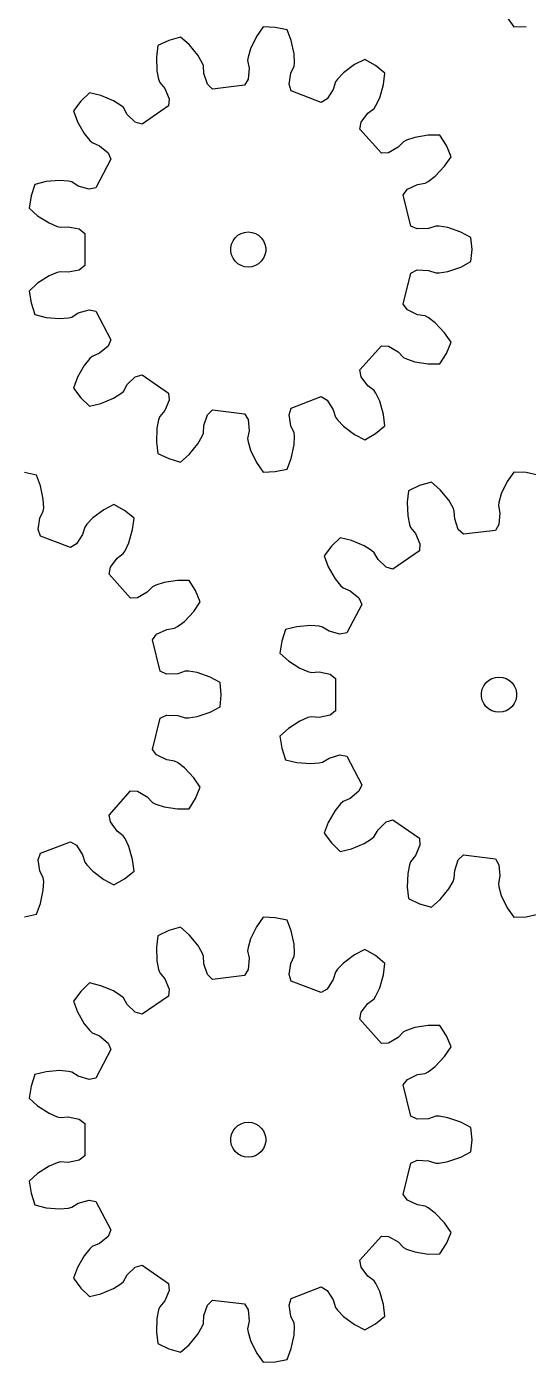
# Model space of a CAD drawing. Extents: x 0 to 209, y 0 to 228.
# Drawn here: x 85.4 to 128.2, y 0 to 114 of the extents above; entities that cross this region are included whole.
import ezdxf

# ---------------------------------------------------------------- set-up
doc = ezdxf.new("R2010")
doc.units = 0

msp = doc.modelspace()

# ---------------------------------------------------------------- linework, layer by layer
for p, q in [((126.43, 114.82), (127, 114.01)), ((127, 114.01), (128.04, 114.05)), ((98.56, 113.15), (97.56, 112.86)), ((99.3, 112.5), (98.56, 113.15)), ((105.03, 113.2), (104.52, 112.15)), ((105.59, 114.01), (105.03, 113.2)), ((106.63, 113.97), (105.59, 114.01)), ((107.65, 113.76), (106.63, 113.97)), ((108, 112.84), (107.65, 113.76)), ((96.62, 112.42), (96.49, 111.44)), ((97.56, 112.86), (96.62, 112.42)), ((100.04, 111.6), (99.3, 112.5)), ((104.52, 112.15), (104.31, 111.43)), ((108.24, 111.7), (108, 112.84)), ((96.49, 111.44), (96.54, 110.27)), ((100.41, 110.95), (100.04, 111.6)), ((100.52, 110.68), (100.41, 110.95)), ((100.55, 110.02), (100.52, 110.68)), ((104.31, 111.43), (104.28, 111.14)), ((104.28, 111.14), (104.41, 110.49)), ((107.96, 110.06), (108.24, 110.66)), ((108.27, 110.95), (108.24, 111.7)), ((108.24, 110.66), (108.27, 110.95)), ((113.4, 110.79), (112.47, 110.09)), ((114.28, 111.24), (113.4, 110.79)), ((115.18, 110.72), (114.28, 111.24)), ((115.98, 110.07), (115.18, 110.72)), ((96.54, 110.27), (96.68, 109.54)), ((96.68, 109.54), (96.78, 109.27)), ((100.85, 109.11), (100.55, 110.02)), ((104.33, 109.54), (104.01, 109.03)), ((104.41, 110.49), (104.33, 109.54)), ((107.81, 109.11), (107.96, 110.06)), ((111.95, 109.55), (111.78, 109.32)), ((112.47, 110.09), (111.95, 109.55)), ((115.87, 109.09), (115.98, 110.07)), ((90.78, 108.39), (90.03, 107.67)), ((91.74, 108.16), (90.78, 108.39)), ((96.78, 109.27), (97.2, 108.75)), ((97.2, 108.75), (97.58, 107.87)), ((101.28, 108.69), (100.85, 109.11)), ((104.01, 109.03), (101.28, 108.69)), ((107.99, 108.54), (107.81, 109.11)), ((110.56, 107.57), (107.99, 108.54)), ((111.59, 108.68), (111.08, 107.87)), ((111.78, 109.32), (111.59, 108.68)), ((115.55, 107.97), (115.87, 109.09)), ((90.03, 107.67), (89.41, 106.84)), ((92.82, 107.71), (91.74, 108.16)), ((93.45, 107.31), (92.82, 107.71)), ((93.67, 107.12), (93.45, 107.31)), ((97.53, 107.27), (95.27, 105.71)), ((97.58, 107.87), (97.53, 107.27)), ((111.08, 107.87), (110.56, 107.57)), ((115.07, 107.05), (115.23, 107.29)), ((115.23, 107.29), (115.55, 107.97)), ((89.41, 106.84), (89.75, 105.92)), ((94, 106.54), (93.67, 107.12)), ((94.69, 105.88), (94, 106.54)), ((113.96, 105.88), (114.54, 106.65)), ((114.54, 106.65), (115.07, 107.05)), ((89.75, 105.92), (90.33, 104.9)), ((95.27, 105.71), (94.69, 105.88)), ((113.86, 105.29), (113.96, 105.88)), ((115.69, 103.23), (113.86, 105.29)), ((90.33, 104.9), (90.81, 104.32)), ((90.81, 104.32), (91.02, 104.13)), ((91.02, 104.13), (91.63, 103.87)), ((91.63, 103.87), (92.37, 103.26)), ((117.58, 104.21), (117.12, 103.74)), ((117.83, 104.35), (117.58, 104.21)), ((118.55, 104.58), (117.83, 104.35)), ((119.7, 104.77), (118.55, 104.58)), ((120.68, 104.76), (119.7, 104.77)), ((121.24, 103.88), (120.68, 104.76)), ((121.65, 102.92), (121.24, 103.88)), ((92.61, 102.71), (91.33, 100.27)), ((92.37, 103.26), (92.61, 102.71)), ((116.29, 103.26), (115.69, 103.23)), ((117.12, 103.74), (116.29, 103.26)), ((121.09, 102.11), (121.65, 102.92)), ((120.29, 101.27), (121.09, 102.11)), ((86.12, 100.56), (85.79, 99.58)), ((87.07, 100.8), (86.12, 100.56)), ((88.23, 100.9), (87.07, 100.8)), ((88.98, 100.84), (88.23, 100.9)), ((89.26, 100.78), (88.98, 100.84)), ((89.82, 100.42), (89.26, 100.78)), ((90.74, 100.16), (89.82, 100.42)), ((117.91, 100.16), (118.78, 100.57)), ((118.78, 100.57), (119.43, 100.68)), ((119.43, 100.68), (119.69, 100.81)), ((119.69, 100.81), (120.29, 101.27)), ((85.79, 99.58), (85.62, 98.55)), ((91.33, 100.27), (90.74, 100.16)), ((117.55, 99.68), (117.91, 100.16)), ((118.21, 97.01), (117.55, 99.68)), ((85.62, 98.55), (86.35, 97.89)), ((86.35, 97.89), (87.34, 97.27)), ((87.34, 97.27), (88.03, 96.97)), ((88.03, 96.97), (88.31, 96.9)), ((88.31, 96.9), (88.97, 96.95)), ((88.97, 96.95), (89.91, 96.76)), ((118.75, 96.76), (118.21, 97.01)), ((120.34, 97), (119.71, 96.79)), ((120.63, 97), (120.34, 97)), ((121.37, 96.88), (120.63, 97)), ((89.91, 96.76), (90.37, 96.38)), ((90.37, 96.38), (90.37, 93.63)), ((103.03, 95.76), (103.21, 96.01)), ((103.21, 96.01), (103.45, 96.22)), ((103.45, 96.22), (103.72, 96.38)), ((103.72, 96.38), (104.02, 96.47)), ((104.02, 96.47), (104.33, 96.51)), ((104.33, 96.51), (104.64, 96.47)), ((104.64, 96.47), (104.94, 96.38)), ((104.94, 96.38), (105.21, 96.22)), ((105.21, 96.22), (105.44, 96.01)), ((105.44, 96.01), (105.63, 95.76)), ((119.71, 96.79), (118.75, 96.76)), ((122.47, 96.5), (121.37, 96.88)), ((123.34, 96.04), (122.47, 96.5)), ((123.43, 95.01), (123.34, 96.04)), ((102.84, 95.16), (102.9, 95.47)), ((102.84, 94.85), (102.84, 95.16)), ((102.9, 94.54), (102.84, 94.85)), ((102.9, 95.47), (103.03, 95.76)), ((105.63, 95.76), (105.76, 95.47)), ((105.76, 95.47), (105.82, 95.16)), ((105.82, 94.85), (105.76, 94.54)), ((105.82, 95.16), (105.82, 94.85)), ((123.34, 93.97), (123.43, 95.01)), ((90.37, 93.63), (89.91, 93.25)), ((103.03, 94.26), (102.9, 94.54)), ((103.21, 94), (103.03, 94.26)), ((103.45, 93.79), (103.21, 94)), ((103.72, 93.64), (103.45, 93.79)), ((104.02, 93.54), (103.72, 93.64)), ((104.33, 93.51), (104.02, 93.54)), ((104.64, 93.54), (104.33, 93.51)), ((104.94, 93.64), (104.64, 93.54)), ((105.21, 93.79), (104.94, 93.64)), ((105.44, 94), (105.21, 93.79)), ((105.63, 94.26), (105.44, 94)), ((105.76, 94.54), (105.63, 94.26)), ((121.37, 93.13), (122.47, 93.51)), ((122.47, 93.51), (123.34, 93.97)), ((87.34, 92.75), (86.35, 92.12)), ((88.03, 93.04), (87.34, 92.75)), ((88.31, 93.11), (88.03, 93.04)), ((88.97, 93.06), (88.31, 93.11)), ((89.91, 93.25), (88.97, 93.06)), ((117.55, 90.33), (118.21, 93)), ((118.21, 93), (118.75, 93.26)), ((118.75, 93.26), (119.71, 93.22)), ((119.71, 93.22), (120.34, 93.01)), ((120.34, 93.01), (120.63, 93.01)), ((120.63, 93.01), (121.37, 93.13)), ((86.35, 92.12), (85.62, 91.46)), ((85.62, 91.46), (85.79, 90.44)), ((85.79, 90.44), (86.12, 89.45)), ((117.91, 89.85), (117.55, 90.33)), ((86.12, 89.45), (87.07, 89.21)), ((87.07, 89.21), (88.23, 89.11)), ((88.23, 89.11), (88.98, 89.17)), ((88.98, 89.17), (89.26, 89.24)), ((89.26, 89.24), (89.82, 89.59)), ((89.82, 89.59), (90.74, 89.85)), ((90.74, 89.85), (91.33, 89.74)), ((91.33, 89.74), (92.61, 87.3)), ((118.78, 89.44), (117.91, 89.85)), ((119.43, 89.33), (118.78, 89.44)), ((119.69, 89.2), (119.43, 89.33)), ((120.29, 88.75), (119.69, 89.2)), ((121.09, 87.9), (120.29, 88.75)), ((121.65, 87.09), (121.09, 87.9)), ((92.37, 86.75), (91.63, 86.15)), ((92.61, 87.3), (92.37, 86.75)), ((113.86, 84.72), (115.69, 86.78)), ((115.69, 86.78), (116.29, 86.75)), ((116.29, 86.75), (117.12, 86.27)), ((121.24, 86.13), (121.65, 87.09)), ((90.81, 85.69), (90.33, 85.11)), ((91.02, 85.88), (90.81, 85.69)), ((91.63, 86.15), (91.02, 85.88)), ((117.12, 86.27), (117.58, 85.8)), ((117.58, 85.8), (117.83, 85.66)), ((117.83, 85.66), (118.55, 85.43)), ((120.68, 85.25), (121.24, 86.13)), ((90.33, 85.11), (89.75, 84.1)), ((113.96, 84.13), (113.86, 84.72)), ((118.55, 85.43), (119.7, 85.25)), ((119.7, 85.25), (120.68, 85.25)), ((89.75, 84.1), (89.41, 83.17)), ((93.67, 82.89), (94, 83.47)), ((94, 83.47), (94.69, 84.13)), ((94.69, 84.13), (95.27, 84.3)), ((95.27, 84.3), (97.53, 82.74)), ((114.54, 83.36), (113.96, 84.13)), ((115.07, 82.96), (114.54, 83.36)), ((89.41, 83.17), (90.03, 82.34)), ((90.03, 82.34), (90.78, 81.62)), ((91.74, 81.85), (92.82, 82.31)), ((92.82, 82.31), (93.45, 82.7)), ((93.45, 82.7), (93.67, 82.89)), ((97.58, 82.14), (97.2, 81.26)), ((97.53, 82.74), (97.58, 82.14)), ((107.99, 81.47), (110.56, 82.45)), ((110.56, 82.45), (111.08, 82.14)), ((111.08, 82.14), (111.59, 81.33)), ((115.23, 82.73), (115.07, 82.96)), ((115.55, 82.05), (115.23, 82.73)), ((90.78, 81.62), (91.74, 81.85)), ((97.2, 81.26), (96.78, 80.74)), ((100.85, 80.9), (101.28, 81.32)), ((101.28, 81.32), (104.01, 80.99)), ((104.01, 80.99), (104.33, 80.48)), ((107.81, 80.9), (107.99, 81.47)), ((111.59, 81.33), (111.78, 80.7)), ((115.87, 80.92), (115.55, 82.05)), ((96.68, 80.47), (96.54, 79.74)), ((96.78, 80.74), (96.68, 80.47)), ((100.52, 79.33), (100.55, 79.99)), ((100.55, 79.99), (100.85, 80.9)), ((104.33, 80.48), (104.41, 79.52)), ((107.96, 79.95), (107.81, 80.9)), ((108.24, 79.35), (107.96, 79.95)), ((111.78, 80.7), (111.95, 80.46)), ((111.95, 80.46), (112.47, 79.92)), ((112.47, 79.92), (113.4, 79.22)), ((115.18, 79.29), (115.98, 79.95)), ((115.98, 79.95), (115.87, 80.92)), ((96.54, 79.74), (96.49, 78.57)), ((100.04, 78.41), (100.41, 79.06)), ((100.41, 79.06), (100.52, 79.33)), ((104.41, 79.52), (104.28, 78.87)), ((104.28, 78.87), (104.31, 78.59)), ((108.27, 79.07), (108.24, 79.35)), ((108.24, 78.32), (108.27, 79.07)), ((113.4, 79.22), (114.28, 78.77)), ((114.28, 78.77), (115.18, 79.29)), ((96.49, 78.57), (96.62, 77.6)), ((96.62, 77.6), (97.56, 77.15)), ((99.3, 77.51), (100.04, 78.41)), ((104.31, 78.59), (104.52, 77.87)), ((104.52, 77.87), (105.03, 76.81)), ((108, 77.17), (108.24, 78.32)), ((97.56, 77.15), (98.56, 76.86)), ((98.56, 76.86), (99.3, 77.51)), ((105.03, 76.81), (105.59, 76.01)), ((107.65, 76.26), (108, 77.17)), ((86.25, 75.75), (85.23, 75.96)), ((86.6, 74.84), (86.25, 75.75)), ((105.59, 76.01), (106.63, 76.05)), ((106.63, 76.05), (107.65, 76.26)), ((127, 76.01), (126.43, 75.2)), ((128.04, 75.96), (127, 76.01)), ((129.06, 75.75), (128.04, 75.96)), ((86.84, 73.69), (86.6, 74.84)), ((118.02, 74.41), (117.9, 73.44)), ((118.96, 74.86), (118.02, 74.41)), ((119.96, 75.15), (118.96, 74.86)), ((120.7, 74.5), (119.96, 75.15)), ((121.44, 73.6), (120.7, 74.5)), ((125.93, 74.14), (125.72, 73.42)), ((126.43, 75.2), (125.93, 74.14)), ((86.87, 72.94), (86.84, 73.69)), ((92.87, 73.24), (92, 72.79)), ((93.77, 72.72), (92.87, 73.24)), ((117.9, 73.44), (117.94, 72.27)), ((121.82, 72.95), (121.44, 73.6)), ((125.72, 73.42), (125.68, 73.14)), ((125.68, 73.14), (125.81, 72.49)), ((86.4, 71.11), (86.55, 72.06)), ((86.55, 72.06), (86.84, 72.66)), ((86.84, 72.66), (86.87, 72.94)), ((91.06, 72.09), (90.54, 71.55)), ((92, 72.79), (91.06, 72.09)), ((94.58, 72.06), (93.77, 72.72)), ((94.46, 71.09), (94.58, 72.06)), ((117.94, 72.27), (118.09, 71.54)), ((121.92, 72.68), (121.82, 72.95)), ((121.95, 72.02), (121.92, 72.68)), ((122.26, 71.11), (121.95, 72.02)), ((125.81, 72.49), (125.73, 71.53)), ((86.59, 70.54), (86.4, 71.11)), ((90.38, 71.31), (90.19, 70.68)), ((90.54, 71.55), (90.38, 71.31)), ((94.14, 69.96), (94.46, 71.09)), ((118.09, 71.54), (118.19, 71.27)), ((118.19, 71.27), (118.61, 70.75)), ((118.61, 70.75), (118.98, 69.87)), ((122.69, 70.69), (122.26, 71.11)), ((125.42, 71.02), (122.69, 70.69)), ((125.73, 71.53), (125.42, 71.02)), ((89.16, 69.56), (86.59, 70.54)), ((89.68, 69.87), (89.16, 69.56)), ((90.19, 70.68), (89.68, 69.87)), ((93.83, 69.28), (94.14, 69.96)), ((111.44, 69.67), (110.81, 68.84)), ((112.19, 70.39), (111.44, 69.67)), ((113.15, 70.16), (112.19, 70.39)), ((114.22, 69.7), (113.15, 70.16)), ((114.86, 69.31), (114.22, 69.7)), ((118.98, 69.87), (118.94, 69.27)), ((92.56, 67.88), (93.13, 68.65)), ((93.13, 68.65), (93.66, 69.05)), ((93.66, 69.05), (93.83, 69.28)), ((110.81, 68.84), (111.16, 67.91)), ((115.07, 69.12), (114.86, 69.31)), ((115.41, 68.54), (115.07, 69.12)), ((116.1, 67.88), (115.41, 68.54)), ((118.94, 69.27), (116.67, 67.71)), ((92.46, 67.29), (92.56, 67.88)), ((94.28, 65.23), (92.46, 67.29)), ((111.16, 67.91), (111.74, 66.9)), ((116.67, 67.71), (116.1, 67.88)), ((96.17, 66.21), (95.71, 65.74)), ((96.43, 66.35), (96.17, 66.21)), ((97.14, 66.58), (96.43, 66.35)), ((98.29, 66.76), (97.14, 66.58)), ((99.28, 66.76), (98.29, 66.76)), ((99.84, 65.88), (99.28, 66.76)), ((111.74, 66.9), (112.21, 66.32)), ((112.21, 66.32), (112.43, 66.13)), ((94.88, 65.26), (94.28, 65.23)), ((95.71, 65.74), (94.88, 65.26)), ((100.24, 64.92), (99.84, 65.88)), ((112.43, 66.13), (113.03, 65.86)), ((113.03, 65.86), (113.78, 65.26)), ((113.78, 65.26), (114.02, 64.71)), ((98.88, 63.26), (99.69, 64.11)), ((99.69, 64.11), (100.24, 64.92)), ((114.02, 64.71), (112.74, 62.27)), ((98.03, 62.68), (98.28, 62.81)), ((98.28, 62.81), (98.88, 63.26)), ((108.48, 62.8), (107.52, 62.56)), ((109.64, 62.9), (108.48, 62.8)), ((110.39, 62.84), (109.64, 62.9)), ((110.67, 62.77), (110.39, 62.84)), ((111.23, 62.42), (110.67, 62.77)), ((96.15, 61.68), (96.51, 62.16)), ((96.8, 59.01), (96.15, 61.68)), ((96.51, 62.16), (97.37, 62.57)), ((97.37, 62.57), (98.03, 62.68)), ((107.52, 62.56), (107.19, 61.57)), ((112.15, 62.16), (111.23, 62.42)), ((112.74, 62.27), (112.15, 62.16)), ((107.19, 61.57), (107.02, 60.55)), ((107.02, 60.55), (107.76, 59.89)), ((107.76, 59.89), (108.74, 59.26)), ((97.35, 58.76), (96.8, 59.01)), ((98.31, 58.79), (97.35, 58.76)), ((98.94, 59), (98.31, 58.79)), ((99.22, 59), (98.94, 59)), ((99.96, 58.88), (99.22, 59)), ((101.07, 58.5), (99.96, 58.88)), ((101.94, 58.04), (101.07, 58.5)), ((108.74, 59.26), (109.43, 58.97)), ((109.43, 58.97), (109.71, 58.9)), ((109.71, 58.9), (110.37, 58.95)), ((110.37, 58.95), (111.31, 58.76)), ((111.31, 58.76), (111.78, 58.38)), ((111.78, 58.38), (111.78, 55.63)), ((124.62, 58.01), (124.85, 58.22)), ((124.85, 58.22), (125.12, 58.37)), ((125.12, 58.37), (125.42, 58.47)), ((125.42, 58.47), (125.73, 58.5)), ((125.73, 58.5), (126.05, 58.47)), ((126.05, 58.47), (126.34, 58.37)), ((126.34, 58.37), (126.62, 58.22)), ((126.62, 58.22), (126.85, 58.01)), ((102.02, 57), (101.94, 58.04)), ((124.24, 57.16), (124.31, 57.47)), ((124.24, 56.85), (124.24, 57.16)), ((124.31, 57.47), (124.43, 57.75)), ((124.43, 57.75), (124.62, 58.01)), ((126.85, 58.01), (127.03, 57.75)), ((127.03, 57.75), (127.16, 57.47)), ((127.16, 57.47), (127.23, 57.16)), ((127.23, 57.16), (127.23, 56.85)), ((101.07, 55.51), (101.94, 55.97)), ((101.94, 55.97), (102.02, 57)), ((124.31, 56.54), (124.24, 56.85)), ((124.43, 56.25), (124.31, 56.54)), ((124.62, 56), (124.43, 56.25)), ((124.85, 55.79), (124.62, 56)), ((126.85, 56), (126.62, 55.79)), ((127.03, 56.25), (126.85, 56)), ((127.16, 56.54), (127.03, 56.25)), ((127.23, 56.85), (127.16, 56.54)), ((96.15, 52.33), (96.8, 55)), ((96.8, 55), (97.35, 55.25)), ((97.35, 55.25), (98.31, 55.22)), ((98.31, 55.22), (98.94, 55.01)), ((98.94, 55.01), (99.22, 55.01)), ((99.22, 55.01), (99.96, 55.13)), ((99.96, 55.13), (101.07, 55.51)), ((108.74, 54.74), (107.76, 54.12)), ((109.43, 55.04), (108.74, 54.74)), ((109.71, 55.11), (109.43, 55.04)), ((110.37, 55.06), (109.71, 55.11)), ((111.31, 55.25), (110.37, 55.06)), ((111.78, 55.63), (111.31, 55.25)), ((125.12, 55.63), (124.85, 55.79)), ((125.42, 55.54), (125.12, 55.63)), ((125.73, 55.5), (125.42, 55.54)), ((126.05, 55.54), (125.73, 55.5)), ((126.34, 55.63), (126.05, 55.54)), ((126.62, 55.79), (126.34, 55.63)), ((107.76, 54.12), (107.02, 53.46)), ((107.02, 53.46), (107.19, 52.43)), ((96.51, 51.85), (96.15, 52.33)), ((97.37, 51.44), (96.51, 51.85)), ((98.03, 51.33), (97.37, 51.44)), ((98.28, 51.2), (98.03, 51.33)), ((107.19, 52.43), (107.52, 51.45)), ((107.52, 51.45), (108.48, 51.21)), ((110.67, 51.23), (111.23, 51.59)), ((111.23, 51.59), (112.15, 51.85)), ((112.15, 51.85), (112.74, 51.74)), ((112.74, 51.74), (114.02, 49.3)), ((98.88, 50.74), (98.28, 51.2)), ((99.69, 49.9), (98.88, 50.74)), ((108.48, 51.21), (109.64, 51.11)), ((109.64, 51.11), (110.39, 51.17)), ((110.39, 51.17), (110.67, 51.23)), ((100.24, 49.09), (99.69, 49.9)), ((99.84, 48.13), (100.24, 49.09)), ((114.02, 49.3), (113.78, 48.75)), ((92.46, 46.72), (94.28, 48.78)), ((94.28, 48.78), (94.88, 48.75)), ((94.88, 48.75), (95.71, 48.27)), ((95.71, 48.27), (96.17, 47.8)), ((99.28, 47.25), (99.84, 48.13)), ((113.03, 48.14), (112.43, 47.88)), ((113.78, 48.75), (113.03, 48.14)), ((96.17, 47.8), (96.43, 47.66)), ((96.43, 47.66), (97.14, 47.43)), ((97.14, 47.43), (98.29, 47.24)), ((98.29, 47.24), (99.28, 47.25)), ((111.74, 47.11), (111.16, 46.09)), ((112.21, 47.69), (111.74, 47.11)), ((112.43, 47.88), (112.21, 47.69)), ((92.56, 46.13), (92.46, 46.72)), ((93.13, 45.36), (92.56, 46.13)), ((111.16, 46.09), (110.81, 45.17)), ((115.41, 45.47), (116.1, 46.13)), ((116.1, 46.13), (116.67, 46.3)), ((116.67, 46.3), (118.94, 44.74)), ((93.66, 44.96), (93.13, 45.36)), ((93.83, 44.72), (93.66, 44.96)), ((94.14, 44.04), (93.83, 44.72)), ((110.81, 45.17), (111.44, 44.34)), ((114.22, 44.3), (114.86, 44.7)), ((114.86, 44.7), (115.07, 44.89)), ((115.07, 44.89), (115.41, 45.47)), ((118.94, 44.74), (118.98, 44.14)), ((86.4, 42.9), (86.59, 43.47)), ((86.59, 43.47), (89.16, 44.44)), ((89.16, 44.44), (89.68, 44.14)), ((89.68, 44.14), (90.19, 43.33)), ((94.46, 42.92), (94.14, 44.04)), ((111.44, 44.34), (112.19, 43.62)), ((112.19, 43.62), (113.15, 43.85)), ((113.15, 43.85), (114.22, 44.3)), ((118.98, 44.14), (118.61, 43.26)), ((86.55, 41.95), (86.4, 42.9)), ((90.19, 43.33), (90.38, 42.69)), ((90.38, 42.69), (90.54, 42.46)), ((90.54, 42.46), (91.06, 41.92)), ((94.58, 41.94), (94.46, 42.92)), ((118.09, 42.47), (117.94, 41.74)), ((118.19, 42.74), (118.09, 42.47)), ((118.61, 43.26), (118.19, 42.74)), ((121.95, 41.99), (122.26, 42.9)), ((122.26, 42.9), (122.69, 43.32)), ((122.69, 43.32), (125.42, 42.98)), ((125.42, 42.98), (125.73, 42.47)), ((125.73, 42.47), (125.81, 41.52)), ((86.84, 41.35), (86.55, 41.95)), ((86.87, 41.06), (86.84, 41.35)), ((86.84, 40.31), (86.87, 41.06)), ((91.06, 41.92), (92, 41.22)), ((92, 41.22), (92.87, 40.77)), ((92.87, 40.77), (93.77, 41.29)), ((93.77, 41.29), (94.58, 41.94)), ((117.94, 41.74), (117.9, 40.57)), ((121.44, 40.41), (121.82, 41.06)), ((121.82, 41.06), (121.92, 41.33)), ((121.92, 41.33), (121.95, 41.99)), ((125.81, 41.52), (125.68, 40.87)), ((86.6, 39.17), (86.84, 40.31)), ((117.9, 40.57), (118.02, 39.59)), ((120.7, 39.51), (121.44, 40.41)), ((125.68, 40.87), (125.72, 40.58)), ((125.72, 40.58), (125.93, 39.86)), ((86.25, 38.25), (86.6, 39.17)), ((118.02, 39.59), (118.96, 39.15)), ((118.96, 39.15), (119.96, 38.86)), ((119.96, 38.86), (120.7, 39.51)), ((125.93, 39.86), (126.43, 38.81)), ((126.43, 38.81), (127, 38)), ((85.23, 38.04), (86.25, 38.25)), ((105.59, 38), (105.03, 37.19)), ((106.63, 37.96), (105.59, 38)), ((107.65, 37.75), (106.63, 37.96)), ((108, 36.83), (107.65, 37.75)), ((127, 38), (128.04, 38.04)), ((128.04, 38.04), (129.06, 38.25)), ((97.56, 36.86), (96.62, 36.41)), ((98.56, 37.15), (97.56, 36.86)), ((99.3, 36.5), (98.56, 37.15)), ((100.04, 35.6), (99.3, 36.5)), ((105.03, 37.19), (104.52, 36.14)), ((108.24, 35.69), (108, 36.83)), ((96.62, 36.41), (96.49, 35.44)), ((96.49, 35.44), (96.54, 34.27)), ((100.41, 34.95), (100.04, 35.6)), ((104.31, 35.42), (104.28, 35.14)), ((104.52, 36.14), (104.31, 35.42)), ((108.27, 34.94), (108.24, 35.69)), ((96.54, 34.27), (96.68, 33.53)), ((100.52, 34.68), (100.41, 34.95)), ((100.55, 34.02), (100.52, 34.68)), ((104.28, 35.14), (104.41, 34.49)), ((104.41, 34.49), (104.33, 33.53)), ((107.96, 34.05), (108.24, 34.66)), ((108.24, 34.66), (108.27, 34.94)), ((113.4, 34.79), (112.47, 34.09)), ((114.28, 35.24), (113.4, 34.79)), ((115.18, 34.72), (114.28, 35.24)), ((115.98, 34.06), (115.18, 34.72)), ((96.68, 33.53), (96.78, 33.26)), ((96.78, 33.26), (97.2, 32.75)), ((100.85, 33.11), (100.55, 34.02)), ((101.28, 32.69), (100.85, 33.11)), ((104.33, 33.53), (104.01, 33.02)), ((107.81, 33.11), (107.96, 34.05)), ((107.99, 32.54), (107.81, 33.11)), ((111.78, 33.31), (111.59, 32.68)), ((111.95, 33.55), (111.78, 33.31)), ((112.47, 34.09), (111.95, 33.55)), ((115.55, 31.96), (115.87, 33.08)), ((115.87, 33.08), (115.98, 34.06)), ((90.78, 32.39), (90.03, 31.67)), ((91.74, 32.15), (90.78, 32.39)), ((92.82, 31.7), (91.74, 32.15)), ((97.2, 32.75), (97.58, 31.87)), ((104.01, 33.02), (101.28, 32.69)), ((110.56, 31.56), (107.99, 32.54)), ((111.59, 32.68), (111.08, 31.87)), ((115.23, 31.28), (115.55, 31.96)), ((90.03, 31.67), (89.41, 30.83)), ((89.41, 30.83), (89.75, 29.91)), ((93.45, 31.3), (92.82, 31.7)), ((93.67, 31.11), (93.45, 31.3)), ((94, 30.54), (93.67, 31.11)), ((97.53, 31.27), (95.27, 29.71)), ((97.58, 31.87), (97.53, 31.27)), ((111.08, 31.87), (110.56, 31.56)), ((114.54, 30.64), (115.07, 31.04)), ((115.07, 31.04), (115.23, 31.28)), ((89.75, 29.91), (90.33, 28.9)), ((94.69, 29.88), (94, 30.54)), ((95.27, 29.71), (94.69, 29.88)), ((113.86, 29.29), (113.96, 29.88)), ((113.96, 29.88), (114.54, 30.64)), ((90.33, 28.9), (90.81, 28.32)), ((115.69, 27.23), (113.86, 29.29)), ((118.55, 28.58), (117.83, 28.34)), ((119.7, 28.76), (118.55, 28.58)), ((120.68, 28.76), (119.7, 28.76)), ((121.24, 27.88), (120.68, 28.76)), ((90.81, 28.32), (91.02, 28.12)), ((91.02, 28.12), (91.63, 27.86)), ((91.63, 27.86), (92.37, 27.25)), ((117.12, 27.73), (116.29, 27.25)), ((117.58, 28.21), (117.12, 27.73)), ((117.83, 28.34), (117.58, 28.21)), ((121.65, 26.92), (121.24, 27.88)), ((92.61, 26.7), (91.33, 24.27)), ((92.37, 27.25), (92.61, 26.7)), ((116.29, 27.25), (115.69, 27.23)), ((121.09, 26.11), (121.65, 26.92)), ((119.69, 24.81), (120.29, 25.26)), ((120.29, 25.26), (121.09, 26.11)), ((86.12, 24.56), (85.79, 23.57)), ((87.07, 24.8), (86.12, 24.56)), ((88.23, 24.9), (87.07, 24.8)), ((88.98, 24.84), (88.23, 24.9)), ((89.26, 24.77), (88.98, 24.84)), ((89.82, 24.42), (89.26, 24.77)), ((90.74, 24.15), (89.82, 24.42)), ((91.33, 24.27), (90.74, 24.15)), ((117.55, 23.68), (117.91, 24.15)), ((117.91, 24.15), (118.78, 24.57)), ((118.78, 24.57), (119.43, 24.67)), ((119.43, 24.67), (119.69, 24.81)), ((85.79, 23.57), (85.62, 22.54)), ((118.21, 21.01), (117.55, 23.68)), ((85.62, 22.54), (86.35, 21.89)), ((86.35, 21.89), (87.34, 21.26)), ((87.34, 21.26), (88.03, 20.96)), ((88.03, 20.96), (88.31, 20.89)), ((88.31, 20.89), (88.97, 20.95)), ((88.97, 20.95), (89.91, 20.75)), ((89.91, 20.75), (90.37, 20.38)), ((118.75, 20.75), (118.21, 21.01)), ((119.71, 20.79), (118.75, 20.75)), ((120.34, 21), (119.71, 20.79)), ((120.63, 21), (120.34, 21)), ((121.37, 20.87), (120.63, 21)), ((122.47, 20.5), (121.37, 20.87)), ((90.37, 20.38), (90.37, 17.63)), ((102.84, 19.16), (102.9, 19.46)), ((102.9, 19.46), (103.03, 19.75)), ((103.03, 19.75), (103.21, 20)), ((103.21, 20), (103.45, 20.21)), ((103.45, 20.21), (103.72, 20.37)), ((103.72, 20.37), (104.02, 20.47)), ((104.02, 20.47), (104.33, 20.5)), ((104.33, 20.5), (104.64, 20.47)), ((104.64, 20.47), (104.94, 20.37)), ((104.94, 20.37), (105.21, 20.21)), ((105.21, 20.21), (105.44, 20)), ((105.44, 20), (105.63, 19.75)), ((105.63, 19.75), (105.76, 19.46)), ((105.76, 19.46), (105.82, 19.16)), ((123.34, 20.04), (122.47, 20.5)), ((123.43, 19), (123.34, 20.04)), ((102.84, 18.84), (102.84, 19.16)), ((102.9, 18.54), (102.84, 18.84)), ((103.03, 18.25), (102.9, 18.54)), ((103.21, 18), (103.03, 18.25)), ((105.63, 18.25), (105.44, 18)), ((105.76, 18.54), (105.63, 18.25)), ((105.82, 18.84), (105.76, 18.54)), ((105.82, 19.16), (105.82, 18.84)), ((123.34, 17.96), (123.43, 19)), ((88.31, 17.11), (88.03, 17.04)), ((88.97, 17.06), (88.31, 17.11)), ((89.91, 17.25), (88.97, 17.06)), ((90.37, 17.63), (89.91, 17.25)), ((103.45, 17.79), (103.21, 18)), ((103.72, 17.63), (103.45, 17.79)), ((104.02, 17.53), (103.72, 17.63)), ((104.33, 17.5), (104.02, 17.53)), ((104.64, 17.53), (104.33, 17.5)), ((104.94, 17.63), (104.64, 17.53)), ((105.21, 17.79), (104.94, 17.63)), ((105.44, 18), (105.21, 17.79)), ((118.21, 17), (118.75, 17.25)), ((118.75, 17.25), (119.71, 17.21)), ((119.71, 17.21), (120.34, 17.01)), ((120.63, 17.01), (121.37, 17.13)), ((121.37, 17.13), (122.47, 17.5)), ((122.47, 17.5), (123.34, 17.96)), ((86.35, 16.11), (85.62, 15.46)), ((87.34, 16.74), (86.35, 16.11)), ((88.03, 17.04), (87.34, 16.74)), ((117.55, 14.33), (118.21, 17)), ((120.34, 17.01), (120.63, 17.01)), ((85.62, 15.46), (85.79, 14.43)), ((85.79, 14.43), (86.12, 13.44)), ((89.82, 13.58), (90.74, 13.85)), ((90.74, 13.85), (91.33, 13.73)), ((91.33, 13.73), (92.61, 11.3)), ((117.91, 13.85), (117.55, 14.33)), ((118.78, 13.44), (117.91, 13.85)), ((86.12, 13.44), (87.07, 13.2)), ((87.07, 13.2), (88.23, 13.11)), ((88.23, 13.11), (88.98, 13.16)), ((88.98, 13.16), (89.26, 13.23)), ((89.26, 13.23), (89.82, 13.58)), ((119.43, 13.33), (118.78, 13.44)), ((119.69, 13.19), (119.43, 13.33)), ((120.29, 12.74), (119.69, 13.19)), ((121.09, 11.9), (120.29, 12.74)), ((121.65, 11.08), (121.09, 11.9)), ((92.37, 10.75), (91.63, 10.14)), ((92.61, 11.3), (92.37, 10.75)), ((113.86, 8.72), (115.69, 10.78)), ((115.69, 10.78), (116.29, 10.75)), ((116.29, 10.75), (117.12, 10.27)), ((117.12, 10.27), (117.58, 9.79)), ((121.24, 10.13), (121.65, 11.08)), ((90.81, 9.69), (90.33, 9.1)), ((91.02, 9.88), (90.81, 9.69)), ((91.63, 10.14), (91.02, 9.88)), ((117.58, 9.79), (117.83, 9.66)), ((117.83, 9.66), (118.55, 9.43)), ((118.55, 9.43), (119.7, 9.24)), ((119.7, 9.24), (120.68, 9.25)), ((120.68, 9.25), (121.24, 10.13)), ((89.75, 8.09), (89.41, 7.17)), ((90.33, 9.1), (89.75, 8.09)), ((94, 7.46), (94.69, 8.13)), ((94.69, 8.13), (95.27, 8.3)), ((95.27, 8.3), (97.53, 6.73)), ((113.96, 8.13), (113.86, 8.72)), ((114.54, 7.36), (113.96, 8.13)), ((89.41, 7.17), (90.03, 6.34)), ((93.45, 6.7), (93.67, 6.89)), ((93.67, 6.89), (94, 7.46)), ((115.07, 6.96), (114.54, 7.36)), ((115.23, 6.72), (115.07, 6.96)), ((90.03, 6.34), (90.78, 5.62)), ((90.78, 5.62), (91.74, 5.85)), ((91.74, 5.85), (92.82, 6.3)), ((92.82, 6.3), (93.45, 6.7)), ((97.58, 6.14), (97.2, 5.25)), ((97.53, 6.73), (97.58, 6.14)), ((107.99, 5.46), (110.56, 6.44)), ((110.56, 6.44), (111.08, 6.14)), ((111.08, 6.14), (111.59, 5.33)), ((115.55, 6.04), (115.23, 6.72)), ((115.87, 4.92), (115.55, 6.04)), ((96.78, 4.74), (96.68, 4.47)), ((97.2, 5.25), (96.78, 4.74)), ((100.55, 3.99), (100.85, 4.89)), ((100.85, 4.89), (101.28, 5.31)), ((101.28, 5.31), (104.01, 4.98)), ((104.01, 4.98), (104.33, 4.47)), ((107.81, 4.89), (107.99, 5.46)), ((107.96, 3.95), (107.81, 4.89)), ((111.59, 5.33), (111.78, 4.69)), ((111.78, 4.69), (111.95, 4.45)), ((115.98, 3.94), (115.87, 4.92)), ((96.54, 3.73), (96.49, 2.57)), ((96.68, 4.47), (96.54, 3.73)), ((100.52, 3.32), (100.55, 3.99)), ((104.41, 3.52), (104.28, 2.87)), ((104.33, 4.47), (104.41, 3.52)), ((108.24, 3.35), (107.96, 3.95)), ((111.95, 4.45), (112.47, 3.92)), ((112.47, 3.92), (113.4, 3.22)), ((115.18, 3.28), (115.98, 3.94)), ((96.49, 2.57), (96.62, 1.59)), ((99.3, 1.5), (100.04, 2.41)), ((100.04, 2.41), (100.41, 3.05)), ((100.41, 3.05), (100.52, 3.32)), ((104.28, 2.87), (104.31, 2.58)), ((104.31, 2.58), (104.52, 1.86)), ((108, 1.17), (108.24, 2.31)), ((108.27, 3.06), (108.24, 3.35)), ((108.24, 2.31), (108.27, 3.06)), ((113.4, 3.22), (114.28, 2.76)), ((114.28, 2.76), (115.18, 3.28)), ((96.62, 1.59), (97.56, 1.14)), ((97.56, 1.14), (98.56, 0.85)), ((98.56, 0.85), (99.3, 1.5)), ((104.52, 1.86), (105.03, 0.81)), ((107.65, 0.25), (108, 1.17)), ((105.03, 0.81), (105.59, 0)), ((105.59, 0), (106.63, 0.04)), ((106.63, 0.04), (107.65, 0.25))]:
    msp.add_line(p, q)

doc.saveas('drawing.dxf')
